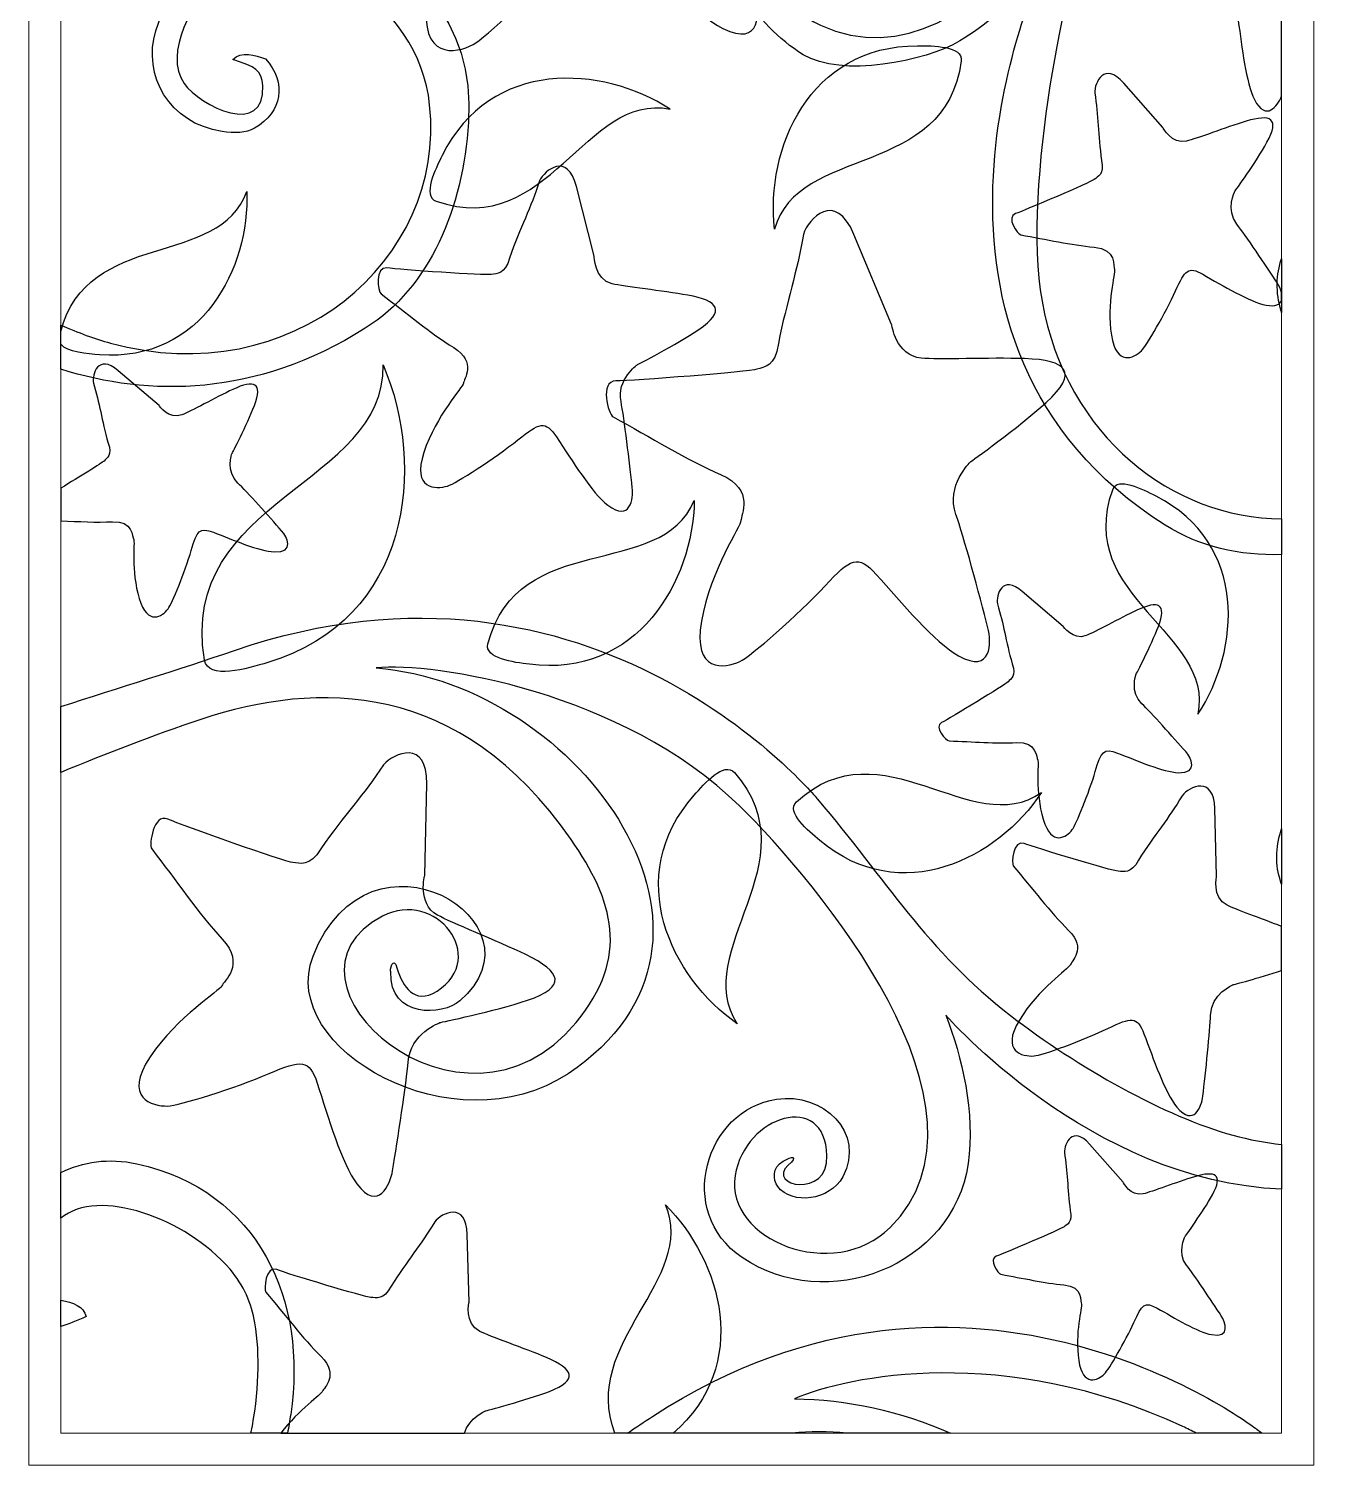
# Model space of a CAD drawing. Header units: centimetres. Extents: x -49 to 52, y -117 to 111.
# Drawn here: x -48.9 to 52.2, y -117.3 to -5.4 of the extents above; entities that cross this region are included whole.
import ezdxf

# ---------------------------------------------------------------- set-up
doc = ezdxf.new("R2010")
doc.units = ezdxf.units.CM
doc.header["$MEASUREMENT"] = 0
doc.layers.add('layer 1', color=7, linetype='Continuous')

msp = doc.modelspace()

# ---------------------------------------------------------------- linework, layer by layer
at = {"layer": 'layer 1', "color": 142, "lineweight": 9}
for points in [[(-48.85772, -117.2604), (-48.85772, -117.2604), (51.14228, -117.2604), (51.14228, -117.2604), (51.14228, -117.2604), (51.14228, -117.2604), (51.14228, 110.73964), (51.14228, 110.73964), (51.14228, 110.73964), (51.14228, 110.73964), (-48.85772, 110.73964), (-48.85772, 110.73964), (-48.85772, 110.73964), (-48.85772, 110.73964), (-48.85772, -117.2604), (-48.85772, -117.2604)], [(-46.35772, -114.7604), (-46.35772, -114.7604), (48.64228, -114.7604), (48.64228, -114.7604), (48.64228, -114.7604), (48.64228, -114.7604), (48.64228, 108.23964), (48.64228, 108.23964), (48.64228, 108.23964), (48.64228, 108.23964), (-46.35772, 108.23964), (-46.35772, 108.23964), (-46.35772, 108.23964), (-46.35772, 108.23964), (-46.35772, -114.7604), (-46.35772, -114.7604)]]:
    msp.add_open_spline(points, degree=3, knots=[0, 0, 0, 0, 0.2, 0.2, 0.2, 0.2, 0.4, 0.4, 0.4, 0.4, 0.6, 0.6, 0.6, 0.6, 1, 1, 1, 1], dxfattribs=at)
at = {"layer": 'layer 1', "color": 142}
for points, knots in [([(-7.55012, 108.23964), (-7.27912, 84.78742), (10.24732, 76.09695), (25.43332, 60.24991), (25.43332, 60.24991), (32.0679, 53.32652), (36.90306, 43.422), (29.37186, 30.23201), (29.37186, 30.23201), (26.49629, 25.19579), (23.10059, 22.13676), (16.67799, 23.75417), (16.67799, 23.75417), (6.78466, 26.2456), (5.0938, 42.61096), (16.13525, 41.74101), (16.13525, 41.74101), (22.08353, 39.5592), (18.79963, 31.73406), (14.23419, 34.58069), (14.23419, 34.58069), (10.49478, 36.91228), (18.92079, 40.65167), (14.04406, 38.48392), (14.04406, 38.48392), (10.68881, 36.99247), (12.60979, 33.5187), (14.3072, 33.05774), (14.3072, 33.05774), (20.96003, 31.25105), (24.55017, 44.66655), (12.63148, 43.26439), (12.63148, 43.26439), (5.08885, 42.37704), (5.34699, 26.86758), (11.94942, 23.88371), (11.94942, 23.88371), (29.61306, 15.9009), (37.63678, 35.63091), (34.91254, 49.65068), (34.91254, 49.65068), (37.49024, 45.98292), (42.33979, 34.4729), (38.76286, 19.59055), (38.76286, 19.59055), (36.63424, 10.73404), (25.39982, -10.93922), (12.75107, -5.16528), (12.75107, -5.16528), (7.14489, -2.60616), (6.33273, 6.03196), (11.21913, 7.45621), (11.21913, 7.45621), (15.80533, 8.79294), (20.21719, 3.94559), (15.67824, 1.67612), (15.67824, 1.67612), (12.72331, 0.06543), (11.48529, 5.0016), (13.73261, 4.07854), (13.73261, 4.07854), (14.73558, 3.66668), (14.51214, 4.12777), (13.83616, 4.55214), (13.83616, 4.55214), (13.06166, 5.1691), (12.17873, 4.6618), (11.8827, 4.1037), (11.8827, 4.1037), (11.02051, 2.47828), (12.5284, 0.32455), (14.59546, 0.30239), (14.59546, 0.30239), (15.55676, 0.2921), (16.85182, 0.85453), (17.2763, 1.24209), (17.2763, 1.24209), (19.03829, 2.85085), (19.30216, 4.99892), (17.84479, 6.86232), (17.84479, 6.86232), (14.78681, 10.77224), (6.59404, 9.69736), (5.69681, 4.23251), (5.69681, 4.23251), (4.87007, -0.80292), (7.53769, -5.05369), (11.41277, -7.46416), (11.41277, -7.46416), (14.33823, -9.28392), (20.93176, -7.99862), (23.59981, -6.3978), (23.59981, -6.3978), (25.37408, -5.33323), (27.76763, -3.31001), (29.54099, -1.97999), (29.54099, -1.97999), (29.54099, -1.97999), (17.22182, -29.90675), (39.56892, -44.07639), (39.56892, -44.07639), (42.23966, -45.76983), (45.36438, -46.46813), (48.64228, -46.38029), (48.64228, -46.38029), (48.64228, -46.38029), (48.64228, -43.58468), (48.64228, -43.58468), (48.64228, -43.58468), (40.21893, -43.55558), (31.90751, -37.25754), (29.99801, -26.65875), (29.99801, -26.65875), (28.35036, -17.51336), (32.23832, -0.5074), (33.15232, 1.52378), (33.15232, 1.52378), (34.06633, 3.55496), (37.84653, 9.82126), (39.67461, 13.88359), (39.67461, 13.88359), (39.67461, 13.88359), (52.19311, 38.99575), (31.39828, 60.20833), (31.39828, 60.20833), (27.60309, 64.07977), (23.46384, 67.71456), (19.60289, 71.67522), (19.60289, 71.67522), (6.92722, 84.67824), (-1.00407, 94.61512), (-0.91461, 108.23964), (-0.91461, 108.23964), (-0.91461, 108.23964), (-7.55012, 108.23964), (-7.55012, 108.23964)], [0, 0, 0, 0, 0.028571429, 0.028571429, 0.028571429, 0.028571429, 0.057142857, 0.057142857, 0.057142857, 0.057142857, 0.085714286, 0.085714286, 0.085714286, 0.085714286, 0.114285714, 0.114285714, 0.114285714, 0.114285714, 0.142857143, 0.142857143, 0.142857143, 0.142857143, 0.171428571, 0.171428571, 0.171428571, 0.171428571, 0.2, 0.2, 0.2, 0.2, 0.228571429, 0.228571429, 0.228571429, 0.228571429, 0.257142857, 0.257142857, 0.257142857, 0.257142857, 0.285714286, 0.285714286, 0.285714286, 0.285714286, 0.314285714, 0.314285714, 0.314285714, 0.314285714, 0.342857143, 0.342857143, 0.342857143, 0.342857143, 0.371428571, 0.371428571, 0.371428571, 0.371428571, 0.4, 0.4, 0.4, 0.4, 0.428571429, 0.428571429, 0.428571429, 0.428571429, 0.457142857, 0.457142857, 0.457142857, 0.457142857, 0.485714286, 0.485714286, 0.485714286, 0.485714286, 0.514285714, 0.514285714, 0.514285714, 0.514285714, 0.542857143, 0.542857143, 0.542857143, 0.542857143, 0.571428571, 0.571428571, 0.571428571, 0.571428571, 0.6, 0.6, 0.6, 0.6, 0.628571429, 0.628571429, 0.628571429, 0.628571429, 0.657142857, 0.657142857, 0.657142857, 0.657142857, 0.685714286, 0.685714286, 0.685714286, 0.685714286, 0.714285714, 0.714285714, 0.714285714, 0.714285714, 0.742857143, 0.742857143, 0.742857143, 0.742857143, 0.771428571, 0.771428571, 0.771428571, 0.771428571, 0.8, 0.8, 0.8, 0.8, 0.828571429, 0.828571429, 0.828571429, 0.828571429, 0.857142857, 0.857142857, 0.857142857, 0.857142857, 0.885714286, 0.885714286, 0.885714286, 0.885714286, 0.914285714, 0.914285714, 0.914285714, 0.914285714, 0.942857143, 0.942857143, 0.942857143, 0.942857143, 1, 1, 1, 1]), ([(5.15811, -5.41483), (2.99687, -4.31969), (-0.10489, -0.87445), (-2.46936, 1.5491), (-2.46936, 1.5491), (-4.15111, 3.27287), (-4.78623, 2.89913), (-6.97678, 0.34383), (-6.97678, 0.34383), (-9.25769, -2.31685), (-13.38377, -6.2058), (-14.2791, -6.68067), (-14.2791, -6.68067), (-15.6117, -7.38748), (-18.46967, -7.8828), (-17.84503, -3.21396), (-17.84503, -3.21396), (-17.22039, 1.45489), (-14.63914, 5.39512), (-14.68908, 5.8593), (-14.68908, 5.8593), (-14.73901, 6.32348), (-13.50939, 8.65904), (-16.6239, 9.87714), (-16.6239, 9.87714), (-19.73842, 11.09524), (-23.01828, 12.95718), (-26.43396, 14.64423), (-26.43396, 14.64423), (-26.85245, 14.85093), (-27.80472, 17.78364), (-26.30935, 17.85061), (-26.30935, 17.85061), (-24.81398, 17.91757), (-14.42628, 19.12903), (-13.7964, 19.38461), (-13.7964, 19.38461), (-13.16652, 19.6402), (-12.13533, 19.65723), (-11.98371, 21.73958), (-11.98371, 21.73958), (-11.37116, 25.64793), (-10.568, 28.14028), (-10.13629, 31.55661), (-10.13629, 31.55661), (-9.76962, 32.97304), (-7.46127, 35.63481), (-5.6384, 31.71942), (-5.6384, 31.71942), (-5.6384, 31.71942), (-1.97439, 23.84944), (-1.97439, 23.84944), (-1.97439, 23.84944), (-1.97439, 23.84944), (-1.48909, 21.0843), (0.77894, 20.95267), (0.77894, 20.95267), (2.26729, 20.86629), (6.88725, 21.24973), (9.97883, 21.27518), (9.97883, 21.27518), (13.77543, 21.30645), (14.88829, 20.24944), (12.04634, 17.44652), (12.04634, 17.44652), (9.69436, 15.12682), (5.51114, 11.88286), (5.51114, 11.88286), (5.51114, 11.88286), (5.51114, 11.88286), (3.39997, 9.6836), (4.42231, 7.16408), (4.42231, 7.16408), (5.15711, 5.35317), (6.79664, 0.04421), (7.66074, -2.79883), (7.66074, -2.79883), (8.03824, -4.04089), (8.20045, -6.95647), (5.15811, -5.41483)], [0, 0, 0, 0, 0.047619048, 0.047619048, 0.047619048, 0.047619048, 0.095238095, 0.095238095, 0.095238095, 0.095238095, 0.142857143, 0.142857143, 0.142857143, 0.142857143, 0.19047619, 0.19047619, 0.19047619, 0.19047619, 0.238095238, 0.238095238, 0.238095238, 0.238095238, 0.285714286, 0.285714286, 0.285714286, 0.285714286, 0.333333333, 0.333333333, 0.333333333, 0.333333333, 0.380952381, 0.380952381, 0.380952381, 0.380952381, 0.428571429, 0.428571429, 0.428571429, 0.428571429, 0.476190476, 0.476190476, 0.476190476, 0.476190476, 0.523809524, 0.523809524, 0.523809524, 0.523809524, 0.571428571, 0.571428571, 0.571428571, 0.571428571, 0.619047619, 0.619047619, 0.619047619, 0.619047619, 0.666666667, 0.666666667, 0.666666667, 0.666666667, 0.714285714, 0.714285714, 0.714285714, 0.714285714, 0.761904762, 0.761904762, 0.761904762, 0.761904762, 0.80952381, 0.80952381, 0.80952381, 0.80952381, 0.857142857, 0.857142857, 0.857142857, 0.857142857, 0.904761905, 0.904761905, 0.904761905, 0.904761905, 1, 1, 1, 1]), ([(46.53142, -10.96005), (45.8604, -9.65421), (45.56358, -6.86083), (45.26521, -4.83092), (45.26521, -4.83092), (45.053, -3.38713), (44.60847, -3.34467), (42.62503, -3.81953), (42.62503, -3.81953), (40.55978, -4.31395), (37.15243, -4.75492), (36.54428, -4.66956), (36.54428, -4.66956), (35.63909, -4.5425), (34.06068, -3.76928), (36.02734, -1.70059), (36.02734, -1.70059), (37.994, 0.3681), (40.6616, 1.38355), (40.80215, 1.62907), (40.80215, 1.62907), (40.94271, 1.87458), (42.37652, 2.5833), (41.2815, 4.28845), (41.2815, 4.28845), (40.18648, 5.9936), (39.23926, 8.07345), (38.16323, 10.11578), (38.16323, 10.11578), (38.03139, 10.36601), (38.60698, 12.14358), (39.36451, 11.64471), (39.36451, 11.64471), (40.12203, 11.14583), (45.64962, 8.04652), (46.04956, 7.94795), (46.04956, 7.94795), (46.4495, 7.84938), (46.96152, 7.49106), (47.77636, 8.45887), (47.77636, 8.45887), (48.07694, 8.76114), (48.3645, 9.03923), (48.64228, 9.30085), (48.64228, 9.30085), (48.64228, 9.30085), (48.64228, -10.69187), (48.64228, -10.69187), (48.64228, -10.69187), (48.33043, -11.46014), (47.42535, -12.69975), (46.53142, -10.96005)], [0, 0, 0, 0, 0.071428571, 0.071428571, 0.071428571, 0.071428571, 0.142857143, 0.142857143, 0.142857143, 0.142857143, 0.214285714, 0.214285714, 0.214285714, 0.214285714, 0.285714286, 0.285714286, 0.285714286, 0.285714286, 0.357142857, 0.357142857, 0.357142857, 0.357142857, 0.428571429, 0.428571429, 0.428571429, 0.428571429, 0.5, 0.5, 0.5, 0.5, 0.571428571, 0.571428571, 0.571428571, 0.571428571, 0.642857143, 0.642857143, 0.642857143, 0.642857143, 0.714285714, 0.714285714, 0.714285714, 0.714285714, 0.785714286, 0.785714286, 0.785714286, 0.785714286, 0.857142857, 0.857142857, 0.857142857, 0.857142857, 1, 1, 1, 1]), ([(-46.35772, -31.94804), (-39.47888, -34.08685), (-31.25358, -34.15776), (-22.66414, -28.75091), (-22.66414, -28.75091), (-17.62221, -25.57715), (-15.07784, -19.43158), (-14.63323, -12.73029), (-14.63323, -12.73029), (-13.58434, 3.07927), (-35.07279, 7.60399), (-38.97354, -5.60719), (-38.97354, -5.60719), (-39.99871, -9.07927), (-37.96026, -12.82124), (-33.817, -13.43729), (-33.817, -13.43729), (-32.85043, -13.58101), (-31.94708, -13.56835), (-31.27808, -13.18265), (-31.27808, -13.18265), (-29.11918, -11.93801), (-28.76514, -9.64462), (-30.43961, -7.77707), (-30.43961, -7.77707), (-31.2283, -7.48837), (-32.33698, -7.18206), (-32.98289, -7.8441), (-32.98289, -7.8441), (-31.20642, -8.40756), (-30.71697, -8.65758), (-30.64822, -9.87427), (-30.64822, -9.87427), (-30.41754, -13.95695), (-35.53184, -11.48061), (-36.77087, -9.69934), (-36.77087, -9.69934), (-38.38278, -7.38202), (-36.13601, -3.10257), (-33.95482, -1.70272), (-33.95482, -1.70272), (-27.55424, 2.40486), (-18.49722, -3.31816), (-17.65848, -11.36588), (-17.65848, -11.36588), (-16.38954, -23.54179), (-28.4032, -33.75061), (-42.50408, -29.91421), (-42.50408, -29.91421), (-43.71618, -29.58443), (-45.01498, -29.10061), (-46.35772, -28.50797), (-46.35772, -28.50797), (-46.35772, -28.50797), (-46.35772, -31.94804), (-46.35772, -31.94804)], [0, 0, 0, 0, 0.066666667, 0.066666667, 0.066666667, 0.066666667, 0.133333333, 0.133333333, 0.133333333, 0.133333333, 0.2, 0.2, 0.2, 0.2, 0.266666667, 0.266666667, 0.266666667, 0.266666667, 0.333333333, 0.333333333, 0.333333333, 0.333333333, 0.4, 0.4, 0.4, 0.4, 0.466666667, 0.466666667, 0.466666667, 0.466666667, 0.533333333, 0.533333333, 0.533333333, 0.533333333, 0.6, 0.6, 0.6, 0.6, 0.666666667, 0.666666667, 0.666666667, 0.666666667, 0.733333333, 0.733333333, 0.733333333, 0.733333333, 0.8, 0.8, 0.8, 0.8, 0.866666667, 0.866666667, 0.866666667, 0.866666667, 1, 1, 1, 1]), ([(-16.68146, -15.3012), (-12.92364, -7.72608), (-4.20149, -8.28813), (1.05271, -11.69715), (1.05271, -11.69715), (-5.60482, -10.37417), (-8.38278, -21.89373), (-17.14074, -18.86886), (-17.14074, -18.86886), (-18.25917, -18.48266), (-17.21488, -16.37647), (-16.68146, -15.3012)], [0, 0, 0, 0, 0.25, 0.25, 0.25, 0.25, 0.5, 0.5, 0.5, 0.5, 1, 1, 1, 1]), ([(20.30729, -6.76675), (11.85131, -6.75947), (8.47175, -14.81989), (9.18534, -21.04233), (9.18534, -21.04233), (10.96441, -14.49192), (22.51623, -17.13257), (23.70639, -7.9437), (23.70639, -7.9437), (23.85847, -6.77028), (21.50759, -6.76777), (20.30729, -6.76675)], [0, 0, 0, 0, 0.25, 0.25, 0.25, 0.25, 0.5, 0.5, 0.5, 0.5, 1, 1, 1, 1]), ([(47.42903, -26.95261), (46.16463, -26.71975), (44.06868, -25.43202), (42.50138, -24.55358), (42.50138, -24.55358), (41.38663, -23.92878), (41.1195, -24.21436), (40.3883, -25.84379), (40.3883, -25.84379), (39.62693, -27.54043), (38.11088, -30.13924), (37.72651, -30.51536), (37.72651, -30.51536), (37.1544, -31.07518), (35.77421, -31.7564), (35.39109, -29.2864), (35.39109, -29.2864), (35.00798, -26.81639), (35.73008, -24.42344), (35.63497, -24.19469), (35.63497, -24.19469), (35.53986, -23.96594), (35.81499, -22.59263), (34.04696, -22.44032), (34.04696, -22.44032), (32.27893, -22.28801), (30.33007, -21.83284), (28.33835, -21.48708), (28.33835, -21.48708), (28.09432, -21.44471), (27.16931, -20.09509), (27.92032, -19.83648), (27.92032, -19.83648), (28.67134, -19.57787), (33.77627, -17.40158), (34.05848, -17.17693), (34.05848, -17.17693), (34.34068, -16.95227), (34.86295, -16.78877), (34.62745, -15.70619), (34.62745, -15.70619), (34.35237, -13.62505), (34.38691, -12.23598), (34.09367, -10.43241), (34.09367, -10.43241), (34.06761, -9.65646), (34.84278, -7.95515), (36.35843, -9.67419), (36.35843, -9.67419), (36.35843, -9.67419), (39.40491, -13.12948), (39.40491, -13.12948), (39.40491, -13.12948), (39.40491, -13.12948), (40.06709, -14.46393), (41.24117, -14.19038), (41.24117, -14.19038), (42.01164, -14.01086), (44.3054, -13.12202), (45.87504, -12.64487), (45.87504, -12.64487), (47.80263, -12.0589), (48.52773, -12.42977), (47.50217, -14.28304), (47.50217, -14.28304), (46.65343, -15.8168), (45.01146, -18.09593), (45.01146, -18.09593), (45.01146, -18.09593), (45.01146, -18.09593), (44.26719, -19.53224), (45.16582, -20.66105), (45.16582, -20.66105), (45.81171, -21.47238), (47.44329, -23.92821), (48.30995, -25.24543), (48.30995, -25.24543), (48.43426, -25.43436), (48.57384, -25.71859), (48.64228, -26.00356), (48.64228, -26.00356), (48.64228, -26.00356), (48.64228, -26.59855), (48.64228, -26.59855), (48.64228, -26.59855), (48.53255, -26.90484), (48.19254, -27.09323), (47.42903, -26.95261)], [0, 0, 0, 0, 0.043478261, 0.043478261, 0.043478261, 0.043478261, 0.086956522, 0.086956522, 0.086956522, 0.086956522, 0.130434783, 0.130434783, 0.130434783, 0.130434783, 0.173913043, 0.173913043, 0.173913043, 0.173913043, 0.217391304, 0.217391304, 0.217391304, 0.217391304, 0.260869565, 0.260869565, 0.260869565, 0.260869565, 0.304347826, 0.304347826, 0.304347826, 0.304347826, 0.347826087, 0.347826087, 0.347826087, 0.347826087, 0.391304348, 0.391304348, 0.391304348, 0.391304348, 0.434782609, 0.434782609, 0.434782609, 0.434782609, 0.47826087, 0.47826087, 0.47826087, 0.47826087, 0.52173913, 0.52173913, 0.52173913, 0.52173913, 0.565217391, 0.565217391, 0.565217391, 0.565217391, 0.608695652, 0.608695652, 0.608695652, 0.608695652, 0.652173913, 0.652173913, 0.652173913, 0.652173913, 0.695652174, 0.695652174, 0.695652174, 0.695652174, 0.739130435, 0.739130435, 0.739130435, 0.739130435, 0.782608696, 0.782608696, 0.782608696, 0.782608696, 0.826086957, 0.826086957, 0.826086957, 0.826086957, 0.869565217, 0.869565217, 0.869565217, 0.869565217, 0.913043478, 0.913043478, 0.913043478, 0.913043478, 1, 1, 1, 1]), ([(-3.78596, -42.53198), (-5.02654, -41.58229), (-6.58553, -39.03166), (-7.79792, -37.21585), (-7.79792, -37.21585), (-8.66023, -35.92433), (-9.10702, -36.08618), (-10.79769, -37.44708), (-10.79769, -37.44708), (-12.5581, -38.86409), (-15.63337, -40.84161), (-16.25706, -41.0368), (-16.25706, -41.0368), (-17.18536, -41.32733), (-19.05561, -41.30349), (-18.10775, -38.41769), (-18.10775, -38.41769), (-17.1599, -35.5319), (-15.05785, -33.33926), (-15.03464, -33.03911), (-15.03464, -33.03911), (-15.01142, -32.73895), (-13.95587, -31.40377), (-15.78621, -30.26344), (-15.78621, -30.26344), (-17.61654, -29.12312), (-19.47559, -27.55511), (-21.44141, -26.08191), (-21.44141, -26.08191), (-21.68226, -25.90141), (-21.93925, -23.92977), (-20.9834, -24.06408), (-20.9834, -24.06408), (-20.02756, -24.1984), (-13.29947, -24.65834), (-12.86997, -24.57078), (-12.86997, -24.57078), (-12.44047, -24.48322), (-11.78477, -24.59432), (-11.44251, -23.29221), (-11.44251, -23.29221), (-10.59222, -20.88707), (-9.78847, -19.40208), (-9.11097, -17.28746), (-9.11097, -17.28746), (-8.7111, -16.43291), (-6.93317, -15.01845), (-6.24046, -17.71594), (-6.24046, -17.71594), (-6.24046, -17.71594), (-4.84809, -23.13792), (-4.84809, -23.13792), (-4.84809, -23.13792), (-4.84809, -23.13792), (-4.86731, -24.94814), (-3.44514, -25.29967), (-3.44514, -25.29967), (-2.51187, -25.53037), (0.4621, -25.83341), (2.4249, -26.18273), (2.4249, -26.18273), (4.8353, -26.61169), (5.41581, -27.41329), (3.28294, -28.85415), (3.28294, -28.85415), (1.51779, -30.04662), (-1.51746, -31.60852), (-1.51746, -31.60852), (-1.51746, -31.60852), (-1.51746, -31.60852), (-3.11573, -32.75309), (-2.76547, -34.4711), (-2.76547, -34.4711), (-2.51374, -35.70591), (-2.10198, -39.26512), (-1.89028, -41.1695), (-1.89028, -41.1695), (-1.7978, -42.00148), (-2.03962, -43.86888), (-3.78596, -42.53198)], [0, 0, 0, 0, 0.047619048, 0.047619048, 0.047619048, 0.047619048, 0.095238095, 0.095238095, 0.095238095, 0.095238095, 0.142857143, 0.142857143, 0.142857143, 0.142857143, 0.19047619, 0.19047619, 0.19047619, 0.19047619, 0.238095238, 0.238095238, 0.238095238, 0.238095238, 0.285714286, 0.285714286, 0.285714286, 0.285714286, 0.333333333, 0.333333333, 0.333333333, 0.333333333, 0.380952381, 0.380952381, 0.380952381, 0.380952381, 0.428571429, 0.428571429, 0.428571429, 0.428571429, 0.476190476, 0.476190476, 0.476190476, 0.476190476, 0.523809524, 0.523809524, 0.523809524, 0.523809524, 0.571428571, 0.571428571, 0.571428571, 0.571428571, 0.619047619, 0.619047619, 0.619047619, 0.619047619, 0.666666667, 0.666666667, 0.666666667, 0.666666667, 0.714285714, 0.714285714, 0.714285714, 0.714285714, 0.761904762, 0.761904762, 0.761904762, 0.761904762, 0.80952381, 0.80952381, 0.80952381, 0.80952381, 0.857142857, 0.857142857, 0.857142857, 0.857142857, 0.904761905, 0.904761905, 0.904761905, 0.904761905, 1, 1, 1, 1]), ([(-43.3402, -30.8244), (-35.37033, -31.40102), (-31.64176, -24.03122), (-31.8951, -18.11805), (-31.8951, -18.11805), (-33.97404, -24.06002), (-44.32821, -21.02441), (-46.35772, -29.02155), (-46.35772, -29.02155), (-46.35772, -29.02155), (-46.35772, -30.00687), (-46.35772, -30.00687), (-46.35772, -30.00687), (-45.8987, -30.63895), (-44.2606, -30.75782), (-43.3402, -30.8244)], [0, 0, 0, 0, 0.2, 0.2, 0.2, 0.2, 0.4, 0.4, 0.4, 0.4, 0.6, 0.6, 0.6, 0.6, 1, 1, 1, 1]), ([(23.50856, -54.26273), (21.65903, -53.23166), (19.06937, -50.11577), (17.08827, -47.91759), (17.08827, -47.91759), (15.6792, -46.35411), (15.11163, -46.65855), (13.11034, -48.81435), (13.11034, -48.81435), (11.02649, -51.05906), (7.28881, -54.31263), (6.49052, -54.69638), (6.49052, -54.69638), (5.30235, -55.26757), (2.78939, -55.60134), (3.49625, -51.54569), (3.49625, -51.54569), (4.20311, -47.49003), (6.59347, -44.13829), (6.56591, -43.7312), (6.56591, -43.7312), (6.53834, -43.32411), (7.69287, -41.32699), (5.01511, -40.15559), (5.01511, -40.15559), (2.33734, -38.98419), (-0.46257, -37.24482), (-3.38713, -35.65349), (-3.38713, -35.65349), (-3.74545, -35.45851), (-4.4757, -32.8645), (-3.1675, -32.8577), (-3.1675, -32.8577), (-1.85929, -32.8509), (7.25404, -32.15198), (7.81294, -31.95055), (7.81294, -31.95055), (8.37184, -31.74912), (9.27296, -31.76989), (9.47733, -29.95663), (9.47733, -29.95663), (10.14735, -26.56469), (10.93488, -24.41591), (11.42997, -21.44738), (11.42997, -21.44738), (11.79913, -20.22311), (13.90699, -17.9784), (15.36355, -21.46066), (15.36355, -21.46066), (15.36355, -21.46066), (18.29128, -28.46007), (18.29128, -28.46007), (18.29128, -28.46007), (18.29128, -28.46007), (18.61952, -30.89161), (20.59561, -31.08494), (20.59561, -31.08494), (21.89239, -31.21182), (25.9402, -31.03664), (28.64092, -31.12127), (28.64092, -31.12127), (31.95753, -31.22518), (32.89284, -32.18672), (30.31412, -34.53626), (30.31412, -34.53626), (28.17999, -36.48073), (24.41471, -39.16907), (24.41471, -39.16907), (24.41471, -39.16907), (24.41471, -39.16907), (22.49504, -41.01669), (23.30076, -43.25229), (23.30076, -43.25229), (23.87986, -44.85913), (25.12815, -49.55205), (25.7845, -52.06471), (25.7845, -52.06471), (26.07123, -53.16243), (26.11212, -55.71419), (23.50856, -54.26273)], [0, 0, 0, 0, 0.047619048, 0.047619048, 0.047619048, 0.047619048, 0.095238095, 0.095238095, 0.095238095, 0.095238095, 0.142857143, 0.142857143, 0.142857143, 0.142857143, 0.19047619, 0.19047619, 0.19047619, 0.19047619, 0.238095238, 0.238095238, 0.238095238, 0.238095238, 0.285714286, 0.285714286, 0.285714286, 0.285714286, 0.333333333, 0.333333333, 0.333333333, 0.333333333, 0.380952381, 0.380952381, 0.380952381, 0.380952381, 0.428571429, 0.428571429, 0.428571429, 0.428571429, 0.476190476, 0.476190476, 0.476190476, 0.476190476, 0.523809524, 0.523809524, 0.523809524, 0.523809524, 0.571428571, 0.571428571, 0.571428571, 0.571428571, 0.619047619, 0.619047619, 0.619047619, 0.619047619, 0.666666667, 0.666666667, 0.666666667, 0.666666667, 0.714285714, 0.714285714, 0.714285714, 0.714285714, 0.761904762, 0.761904762, 0.761904762, 0.761904762, 0.80952381, 0.80952381, 0.80952381, 0.80952381, 0.857142857, 0.857142857, 0.857142857, 0.857142857, 0.904761905, 0.904761905, 0.904761905, 0.904761905, 1, 1, 1, 1]), ([(48.64228, -23.34414), (48.21402, -24.55223), (48.15831, -25.95203), (48.60883, -27.42786), (48.60883, -27.42786), (48.6198, -27.4638), (48.63097, -27.49952), (48.64228, -27.53508), (48.64228, -27.53508), (48.64228, -27.53508), (48.64228, -23.34414), (48.64228, -23.34414)], [0, 0, 0, 0, 0.25, 0.25, 0.25, 0.25, 0.5, 0.5, 0.5, 0.5, 1, 1, 1, 1]), ([(-29.75112, -46.16528), (-30.91593, -46.11716), (-32.96158, -45.22784), (-34.4805, -44.63868), (-34.4805, -44.63868), (-35.56084, -44.21963), (-35.76432, -44.51002), (-36.21338, -46.06599), (-36.21338, -46.06599), (-36.68097, -47.68613), (-37.71127, -50.21231), (-38.00848, -50.59891), (-38.00848, -50.59891), (-38.45085, -51.17434), (-39.60327, -51.96161), (-40.26163, -49.79283), (-40.26163, -49.79283), (-40.91999, -47.62404), (-40.57629, -45.38375), (-40.6908, -45.19048), (-40.6908, -45.19048), (-40.8053, -44.99722), (-40.7331, -43.72925), (-42.33981, -43.81756), (-42.33981, -43.81756), (-43.58572, -43.88604), (-44.95244, -43.80486), (-46.35772, -43.73842), (-46.35772, -43.73842), (-46.35772, -43.73842), (-46.35772, -41.20269), (-46.35772, -41.20269), (-46.35772, -41.20269), (-44.91122, -40.33449), (-43.14139, -39.24073), (-42.99944, -39.09066), (-42.99944, -39.09066), (-42.77468, -38.85304), (-42.3266, -38.63978), (-42.67583, -37.69782), (-42.67583, -37.69782), (-43.1877, -35.86441), (-43.3335, -34.6129), (-43.82635, -33.031), (-43.82635, -33.031), (-43.94851, -32.33768), (-43.46912, -30.71159), (-41.88958, -32.062), (-41.88958, -32.062), (-41.88958, -32.062), (-38.71465, -34.77635), (-38.71465, -34.77635), (-38.71465, -34.77635), (-38.71465, -34.77635), (-37.95029, -35.89012), (-36.93103, -35.49508), (-36.93103, -35.49508), (-36.26216, -35.23584), (-34.31598, -34.14588), (-32.9675, -33.5177), (-32.9675, -33.5177), (-31.31151, -32.74626), (-30.61331, -32.98693), (-31.29815, -34.78132), (-31.29815, -34.78132), (-31.86491, -36.26635), (-33.04896, -38.52154), (-33.04896, -38.52154), (-33.04896, -38.52154), (-33.04896, -38.52154), (-33.53433, -39.90579), (-32.58386, -40.80484), (-32.58386, -40.80484), (-31.90072, -41.45103), (-30.1233, -43.44817), (-29.17754, -44.52045), (-29.17754, -44.52045), (-28.76437, -44.98891), (-28.11143, -46.23303), (-29.75112, -46.16528)], [0, 0, 0, 0, 0.047619048, 0.047619048, 0.047619048, 0.047619048, 0.095238095, 0.095238095, 0.095238095, 0.095238095, 0.142857143, 0.142857143, 0.142857143, 0.142857143, 0.19047619, 0.19047619, 0.19047619, 0.19047619, 0.238095238, 0.238095238, 0.238095238, 0.238095238, 0.285714286, 0.285714286, 0.285714286, 0.285714286, 0.333333333, 0.333333333, 0.333333333, 0.333333333, 0.380952381, 0.380952381, 0.380952381, 0.380952381, 0.428571429, 0.428571429, 0.428571429, 0.428571429, 0.476190476, 0.476190476, 0.476190476, 0.476190476, 0.523809524, 0.523809524, 0.523809524, 0.523809524, 0.571428571, 0.571428571, 0.571428571, 0.571428571, 0.619047619, 0.619047619, 0.619047619, 0.619047619, 0.666666667, 0.666666667, 0.666666667, 0.666666667, 0.714285714, 0.714285714, 0.714285714, 0.714285714, 0.761904762, 0.761904762, 0.761904762, 0.761904762, 0.80952381, 0.80952381, 0.80952381, 0.80952381, 0.857142857, 0.857142857, 0.857142857, 0.857142857, 0.904761905, 0.904761905, 0.904761905, 0.904761905, 1, 1, 1, 1]), ([(-30.24817, -54.77307), (-19.13143, -51.43202), (-17.8835, -39.49894), (-21.28697, -31.60342), (-21.28697, -31.60342), (-21.02969, -40.91769), (-37.25879, -42.02436), (-35.18203, -54.57305), (-35.18203, -54.57305), (-34.91695, -56.17556), (-31.82616, -55.24733), (-30.24817, -54.77307)], [0, 0, 0, 0, 0.25, 0.25, 0.25, 0.25, 0.5, 0.5, 0.5, 0.5, 1, 1, 1, 1]), ([(38.87027, -41.82775), (46.06337, -45.5001), (45.43047, -53.82389), (42.11682, -58.80427), (42.11682, -58.80427), (43.45369, -52.46067), (32.48269, -49.68065), (35.46808, -41.3498), (35.46808, -41.3498), (35.84924, -40.28591), (37.84923, -41.30647), (38.87027, -41.82775)], [0, 0, 0, 0, 0.25, 0.25, 0.25, 0.25, 0.5, 0.5, 0.5, 0.5, 1, 1, 1, 1]), ([(-9.90127, -54.91586), (-1.51388, -55.99075), (2.85635, -48.42155), (2.93413, -42.15881), (2.93413, -42.15881), (0.34223, -48.43216), (-10.78372, -44.3541), (-13.12456, -53.31915), (-13.12456, -53.31915), (-13.42358, -54.46398), (-11.09184, -54.76329), (-9.90127, -54.91586)], [0, 0, 0, 0, 0.25, 0.25, 0.25, 0.25, 0.5, 0.5, 0.5, 0.5, 1, 1, 1, 1]), ([(-46.35772, -63.33302), (-42.85911, -61.89535), (-39.24855, -60.46608), (-35.45693, -59.20869), (-35.45693, -59.20869), (-26.35524, -56.19035), (-15.3341, -56.07731), (-6.65668, -68.54315), (-6.65668, -68.54315), (-3.34345, -73.30287), (-2.03918, -77.68321), (-6.25805, -82.78878), (-6.25805, -82.78878), (-15.14599, -93.54476), (-30.88697, -79.45537), (-21.33302, -74.52129), (-21.33302, -74.52129), (-17.16609, -72.36924), (-13.0137, -77.74035), (-17.08486, -80.34625), (-17.08486, -80.34625), (-18.88261, -81.49698), (-19.75295, -79.92823), (-20.18801, -78.61084), (-20.18801, -78.61084), (-20.48533, -77.44055), (-20.80335, -78.8429), (-20.69147, -78.84169), (-20.69147, -78.84169), (-20.7855, -82.51226), (-16.63848, -82.27098), (-15.30978, -81.11856), (-15.30978, -81.11856), (-8.25828, -75.00264), (-22.38364, -66.46032), (-26.73466, -77.64463), (-26.73466, -77.64463), (-29.54413, -84.86637), (-15.73739, -92.65587), (-6.8846, -86.78242), (-6.8846, -86.78242), (8.65614, -76.47182), (-6.06033, -56.41359), (-21.81399, -55.19999), (-21.81399, -55.19999), (-17.39465, -54.71656), (-2.62804, -57.05385), (6.44688, -65.92734), (6.44688, -65.92734), (12.41464, -71.76264), (27.4328, -89.58048), (18.17233, -98.75473), (18.17233, -98.75473), (13.79437, -103.09193), (5.30385, -99.74235), (6.11611, -94.71785), (6.11611, -94.71785), (6.8785, -90.00203), (13.15077, -88.09945), (13.25103, -93.17316), (13.25103, -93.17316), (13.43662, -96.53344), (8.44714, -95.53162), (10.24587, -93.8985), (10.24587, -93.8985), (11.04855, -93.16961), (10.53619, -93.17338), (9.86264, -93.60161), (9.86264, -93.60161), (8.97286, -94.03608), (9.05184, -95.05132), (9.4287, -95.55833), (9.4287, -95.55833), (10.52634, -97.03499), (13.51611, -96.6432), (14.4855, -94.81744), (14.4855, -94.81744), (16.32449, -91.35386), (12.90898, -88.22261), (9.34491, -88.7599), (9.34491, -88.7599), (3.78823, -89.59761), (1.41437, -97.53715), (6.65581, -101.08942), (6.65581, -101.08942), (13.22719, -105.54303), (23.0847, -101.79639), (24.24897, -93.77237), (24.24897, -93.77237), (24.81738, -89.85499), (23.74314, -85.4322), (22.50625, -82.224), (22.50625, -82.224), (22.50625, -82.224), (33.65405, -95.15288), (48.64228, -95.77658), (48.64228, -95.77658), (48.64228, -95.77658), (48.64228, -92.29602), (48.64228, -92.29602), (48.64228, -92.29602), (47.39988, -92.15779), (46.133, -91.91932), (44.84969, -91.57017), (44.84969, -91.57017), (39.59974, -90.14182), (32.73998, -86.26248), (27.54989, -82.25525), (27.54989, -82.25525), (21.05908, -77.24375), (17.79948, -71.62293), (12.53196, -65.42025), (12.53196, -65.42025), (12.53196, -65.42025), (-4.77045, -44.16992), (-32.85769, -53.83965), (-32.85769, -53.83965), (-37.18916, -55.33086), (-41.85646, -56.73365), (-46.35772, -58.21015), (-46.35772, -58.21015), (-46.35772, -58.21015), (-46.35772, -63.33302), (-46.35772, -63.33302)], [0, 0, 0, 0, 0.03125, 0.03125, 0.03125, 0.03125, 0.0625, 0.0625, 0.0625, 0.0625, 0.09375, 0.09375, 0.09375, 0.09375, 0.125, 0.125, 0.125, 0.125, 0.15625, 0.15625, 0.15625, 0.15625, 0.1875, 0.1875, 0.1875, 0.1875, 0.21875, 0.21875, 0.21875, 0.21875, 0.25, 0.25, 0.25, 0.25, 0.28125, 0.28125, 0.28125, 0.28125, 0.3125, 0.3125, 0.3125, 0.3125, 0.34375, 0.34375, 0.34375, 0.34375, 0.375, 0.375, 0.375, 0.375, 0.40625, 0.40625, 0.40625, 0.40625, 0.4375, 0.4375, 0.4375, 0.4375, 0.46875, 0.46875, 0.46875, 0.46875, 0.5, 0.5, 0.5, 0.5, 0.53125, 0.53125, 0.53125, 0.53125, 0.5625, 0.5625, 0.5625, 0.5625, 0.59375, 0.59375, 0.59375, 0.59375, 0.625, 0.625, 0.625, 0.625, 0.65625, 0.65625, 0.65625, 0.65625, 0.6875, 0.6875, 0.6875, 0.6875, 0.71875, 0.71875, 0.71875, 0.71875, 0.75, 0.75, 0.75, 0.75, 0.78125, 0.78125, 0.78125, 0.78125, 0.8125, 0.8125, 0.8125, 0.8125, 0.84375, 0.84375, 0.84375, 0.84375, 0.875, 0.875, 0.875, 0.875, 0.90625, 0.90625, 0.90625, 0.90625, 0.9375, 0.9375, 0.9375, 0.9375, 1, 1, 1, 1]), ([(40.60134, -63.35236), (39.43653, -63.30425), (37.39089, -62.41492), (35.87196, -61.82576), (35.87196, -61.82576), (34.79162, -61.40671), (34.58814, -61.69711), (34.13908, -63.25308), (34.13908, -63.25308), (33.67149, -64.87321), (32.64119, -67.39939), (32.34398, -67.78599), (32.34398, -67.78599), (31.90161, -68.36142), (30.74919, -69.14869), (30.09083, -66.97991), (30.09083, -66.97991), (29.43247, -64.81113), (29.77617, -62.57083), (29.66167, -62.37757), (29.66167, -62.37757), (29.54716, -62.18431), (29.61936, -60.91634), (28.01265, -61.00464), (28.01265, -61.00464), (26.40594, -61.09295), (24.59832, -60.93237), (22.76616, -60.87548), (22.76616, -60.87548), (22.54168, -60.8685), (21.53942, -59.77456), (22.18076, -59.44679), (22.18076, -59.44679), (22.8221, -59.11901), (27.12826, -56.51536), (27.35302, -56.27774), (27.35302, -56.27774), (27.57778, -56.04013), (28.02586, -55.82686), (27.67663, -54.8849), (27.67663, -54.8849), (27.16476, -53.05149), (27.01896, -51.79999), (26.52611, -50.21808), (26.52611, -50.21808), (26.40395, -49.52476), (26.88334, -47.89867), (28.46288, -49.24908), (28.46288, -49.24908), (28.46288, -49.24908), (31.63781, -51.96343), (31.63781, -51.96343), (31.63781, -51.96343), (31.63781, -51.96343), (32.40217, -53.07721), (33.42143, -52.68216), (33.42143, -52.68216), (34.0903, -52.42293), (36.03649, -51.33296), (37.38496, -50.70478), (37.38496, -50.70478), (39.04095, -49.93334), (39.73915, -50.17401), (39.05431, -51.9684), (39.05431, -51.9684), (38.48755, -53.45344), (37.3035, -55.70863), (37.3035, -55.70863), (37.3035, -55.70863), (37.3035, -55.70863), (36.81813, -57.09287), (37.7686, -57.99192), (37.7686, -57.99192), (38.45174, -58.63812), (40.22916, -60.63526), (41.17492, -61.70753), (41.17492, -61.70753), (41.5881, -62.17599), (42.24103, -63.42011), (40.60134, -63.35236)], [0, 0, 0, 0, 0.047619048, 0.047619048, 0.047619048, 0.047619048, 0.095238095, 0.095238095, 0.095238095, 0.095238095, 0.142857143, 0.142857143, 0.142857143, 0.142857143, 0.19047619, 0.19047619, 0.19047619, 0.19047619, 0.238095238, 0.238095238, 0.238095238, 0.238095238, 0.285714286, 0.285714286, 0.285714286, 0.285714286, 0.333333333, 0.333333333, 0.333333333, 0.333333333, 0.380952381, 0.380952381, 0.380952381, 0.380952381, 0.428571429, 0.428571429, 0.428571429, 0.428571429, 0.476190476, 0.476190476, 0.476190476, 0.476190476, 0.523809524, 0.523809524, 0.523809524, 0.523809524, 0.571428571, 0.571428571, 0.571428571, 0.571428571, 0.619047619, 0.619047619, 0.619047619, 0.619047619, 0.666666667, 0.666666667, 0.666666667, 0.666666667, 0.714285714, 0.714285714, 0.714285714, 0.714285714, 0.761904762, 0.761904762, 0.761904762, 0.761904762, 0.80952381, 0.80952381, 0.80952381, 0.80952381, 0.857142857, 0.857142857, 0.857142857, 0.857142857, 0.904761905, 0.904761905, 0.904761905, 0.904761905, 1, 1, 1, 1]), ([(12.70208, -68.63551), (19.03354, -73.92426), (26.60197, -69.99619), (29.95507, -64.88791), (29.95507, -64.88791), (24.52932, -68.68452), (17.5235, -59.48833), (10.89051, -65.62987), (10.89051, -65.62987), (10.04341, -66.41408), (11.80334, -67.88479), (12.70208, -68.63551)], [0, 0, 0, 0, 0.25, 0.25, 0.25, 0.25, 0.5, 0.5, 0.5, 0.5, 1, 1, 1, 1]), ([(-23.32211, -95.35986), (-24.51393, -93.77875), (-25.55037, -90.13488), (-26.4134, -87.50593), (-26.4134, -87.50593), (-27.02722, -85.63607), (-27.62771, -85.6818), (-30.15434, -86.76868), (-30.15434, -86.76868), (-32.7852, -87.90036), (-37.21185, -89.26946), (-38.03964, -89.29579), (-38.03964, -89.29579), (-39.27173, -89.33499), (-41.54697, -88.67022), (-39.40894, -85.46917), (-39.40894, -85.46917), (-37.27091, -82.26811), (-33.95934, -80.30561), (-33.82898, -79.94705), (-33.82898, -79.94705), (-33.69863, -79.58849), (-31.95613, -78.31714), (-33.80318, -76.30285), (-33.80318, -76.30285), (-35.65023, -74.28857), (-37.38697, -71.74237), (-39.28629, -69.27565), (-39.28629, -69.27565), (-39.51899, -68.97341), (-39.16264, -66.47893), (-38.04131, -66.96778), (-38.04131, -66.96778), (-36.91998, -67.45663), (-28.86213, -70.30489), (-28.308, -70.34396), (-28.308, -70.34396), (-27.75387, -70.38303), (-26.99111, -70.74153), (-26.13069, -69.26814), (-26.13069, -69.26814), (-24.27513, -66.62075), (-22.78914, -65.08094), (-21.24329, -62.7295), (-21.24329, -62.7295), (-20.46466, -61.82211), (-17.81328, -60.6995), (-17.88438, -64.22824), (-17.88438, -64.22824), (-17.88438, -64.22824), (-18.02726, -71.32106), (-18.02726, -71.32106), (-18.02726, -71.32106), (-18.02726, -71.32106), (-18.66598, -73.52459), (-17.04916, -74.43713), (-17.04916, -74.43713), (-15.98815, -75.03597), (-12.46029, -76.41674), (-10.18268, -77.51031), (-10.18268, -77.51031), (-7.38566, -78.85326), (-6.94938, -80.02922), (-10.04307, -81.06343), (-10.04307, -81.06343), (-12.6034, -81.91935), (-16.83992, -82.79463), (-16.83992, -82.79463), (-16.83992, -82.79463), (-16.83992, -82.79463), (-19.18023, -83.64881), (-19.33652, -85.86533), (-19.33652, -85.86533), (-19.44887, -87.45844), (-20.15585, -91.94376), (-20.54464, -94.34072), (-20.54464, -94.34072), (-20.71451, -95.3879), (-21.64442, -97.58558), (-23.32211, -95.35986)], [0, 0, 0, 0, 0.047619048, 0.047619048, 0.047619048, 0.047619048, 0.095238095, 0.095238095, 0.095238095, 0.095238095, 0.142857143, 0.142857143, 0.142857143, 0.142857143, 0.19047619, 0.19047619, 0.19047619, 0.19047619, 0.238095238, 0.238095238, 0.238095238, 0.238095238, 0.285714286, 0.285714286, 0.285714286, 0.285714286, 0.333333333, 0.333333333, 0.333333333, 0.333333333, 0.380952381, 0.380952381, 0.380952381, 0.380952381, 0.428571429, 0.428571429, 0.428571429, 0.428571429, 0.476190476, 0.476190476, 0.476190476, 0.476190476, 0.523809524, 0.523809524, 0.523809524, 0.523809524, 0.571428571, 0.571428571, 0.571428571, 0.571428571, 0.619047619, 0.619047619, 0.619047619, 0.619047619, 0.666666667, 0.666666667, 0.666666667, 0.666666667, 0.714285714, 0.714285714, 0.714285714, 0.714285714, 0.761904762, 0.761904762, 0.761904762, 0.761904762, 0.80952381, 0.80952381, 0.80952381, 0.80952381, 0.857142857, 0.857142857, 0.857142857, 0.857142857, 0.904761905, 0.904761905, 0.904761905, 0.904761905, 1, 1, 1, 1]), ([(2.92121, -65.1074), (-2.67581, -71.44594), (1.13607, -79.31114), (6.27577, -82.89045), (6.27577, -82.89045), (2.53832, -77.22438), (12.15792, -70.30478), (6.05178, -63.33579), (6.05178, -63.33579), (5.27209, -62.44578), (3.71568, -64.20766), (2.92121, -65.1074)], [0, 0, 0, 0, 0.25, 0.25, 0.25, 0.25, 0.5, 0.5, 0.5, 0.5, 1, 1, 1, 1]), ([(40.48705, -89.38289), (39.54974, -88.25287), (38.65638, -85.58961), (37.92647, -83.67211), (37.92647, -83.67211), (37.40733, -82.30828), (36.96412, -82.36287), (35.13014, -83.25505), (35.13014, -83.25505), (33.2205, -84.18402), (29.9889, -85.35078), (29.37667, -85.39883), (29.37667, -85.39883), (28.46541, -85.47035), (26.75722, -85.05643), (28.23046, -82.61168), (28.23046, -82.61168), (29.70369, -80.16693), (32.08888, -78.5991), (32.17307, -78.32901), (32.17307, -78.32901), (32.25726, -78.05893), (33.50408, -77.05715), (32.0665, -75.62888), (32.0665, -75.62888), (30.62893, -74.2006), (29.25471, -72.37453), (27.76282, -70.61294), (27.76282, -70.61294), (27.58003, -70.3971), (27.75795, -68.53715), (28.60538, -68.86057), (28.60538, -68.86057), (29.4528, -69.18399), (35.51947, -71.01579), (35.93126, -71.02562), (35.93126, -71.02562), (36.34305, -71.03545), (36.92039, -71.27468), (37.50688, -70.15367), (37.50688, -70.15367), (38.78999, -68.12876), (39.83756, -66.93697), (40.90147, -65.14195), (40.90147, -65.14195), (41.44691, -64.443), (43.37206, -63.52004), (43.4411, -66.13622), (43.4411, -66.13622), (43.4411, -66.13622), (43.57988, -71.39479), (43.57988, -71.39479), (43.57988, -71.39479), (43.57988, -71.39479), (43.18278, -73.04897), (44.41183, -73.66912), (44.41183, -73.66912), (45.07928, -74.00591), (47.0165, -74.68106), (48.64228, -75.31845), (48.64228, -75.31845), (48.64228, -75.31845), (48.64228, -78.7553), (48.64228, -78.7553), (48.64228, -78.7553), (46.87964, -79.33473), (44.85504, -79.85229), (44.85504, -79.85229), (44.85504, -79.85229), (44.85504, -79.85229), (43.15105, -80.5657), (43.11172, -82.21286), (43.11172, -82.21286), (43.08345, -83.39675), (42.71448, -86.7434), (42.50917, -88.53223), (42.50917, -88.53223), (42.41946, -89.31373), (41.80648, -90.97362), (40.48705, -89.38289)], [0, 0, 0, 0, 0.047619048, 0.047619048, 0.047619048, 0.047619048, 0.095238095, 0.095238095, 0.095238095, 0.095238095, 0.142857143, 0.142857143, 0.142857143, 0.142857143, 0.19047619, 0.19047619, 0.19047619, 0.19047619, 0.238095238, 0.238095238, 0.238095238, 0.238095238, 0.285714286, 0.285714286, 0.285714286, 0.285714286, 0.333333333, 0.333333333, 0.333333333, 0.333333333, 0.380952381, 0.380952381, 0.380952381, 0.380952381, 0.428571429, 0.428571429, 0.428571429, 0.428571429, 0.476190476, 0.476190476, 0.476190476, 0.476190476, 0.523809524, 0.523809524, 0.523809524, 0.523809524, 0.571428571, 0.571428571, 0.571428571, 0.571428571, 0.619047619, 0.619047619, 0.619047619, 0.619047619, 0.666666667, 0.666666667, 0.666666667, 0.666666667, 0.714285714, 0.714285714, 0.714285714, 0.714285714, 0.761904762, 0.761904762, 0.761904762, 0.761904762, 0.80952381, 0.80952381, 0.80952381, 0.80952381, 0.857142857, 0.857142857, 0.857142857, 0.857142857, 0.904761905, 0.904761905, 0.904761905, 0.904761905, 1, 1, 1, 1]), ([(48.64228, -67.72404), (48.6009, -67.84957), (48.55821, -67.97375), (48.52015, -68.10265), (48.52015, -68.10265), (48.126, -69.43758), (48.18518, -70.81223), (48.64228, -72.03396), (48.64228, -72.03396), (48.64228, -72.03396), (48.64228, -67.72404), (48.64228, -67.72404)], [0, 0, 0, 0, 0.25, 0.25, 0.25, 0.25, 0.5, 0.5, 0.5, 0.5, 1, 1, 1, 1]), ([(43.18782, -107.09109), (42.10219, -106.89115), (40.30258, -105.78549), (38.95687, -105.03124), (38.95687, -105.03124), (37.99973, -104.49478), (37.77037, -104.73998), (37.14255, -106.13904), (37.14255, -106.13904), (36.48882, -107.5958), (35.18712, -109.82718), (34.85709, -110.15012), (34.85709, -110.15012), (34.36587, -110.6308), (33.18081, -111.2157), (32.85186, -109.09491), (32.85186, -109.09491), (32.52292, -106.97413), (33.14293, -104.9195), (33.06126, -104.72309), (33.06126, -104.72309), (32.9796, -104.52669), (33.21583, -103.34754), (31.69777, -103.21676), (31.69777, -103.21676), (30.17971, -103.08599), (28.50639, -102.69517), (26.79626, -102.3983), (26.79626, -102.3983), (26.58674, -102.36192), (25.79251, -101.20312), (26.43734, -100.98107), (26.43734, -100.98107), (27.08218, -100.75902), (31.46535, -98.89043), (31.70766, -98.69753), (31.70766, -98.69753), (31.94996, -98.50464), (32.39839, -98.36426), (32.19619, -97.43473), (32.19619, -97.43473), (31.96, -95.64784), (31.98966, -94.45516), (31.73787, -92.90658), (31.73787, -92.90658), (31.7155, -92.24034), (32.38108, -90.77957), (33.68243, -92.25557), (33.68243, -92.25557), (33.68243, -92.25557), (36.29819, -95.22233), (36.29819, -95.22233), (36.29819, -95.22233), (36.29819, -95.22233), (36.86675, -96.36811), (37.87483, -96.13323), (37.87483, -96.13323), (38.53637, -95.9791), (40.50582, -95.21593), (41.85354, -94.80624), (41.85354, -94.80624), (43.5086, -94.30311), (44.13118, -94.62155), (43.25062, -96.2128), (43.25062, -96.2128), (42.52188, -97.52971), (41.11206, -99.4866), (41.11206, -99.4866), (41.11206, -99.4866), (41.11206, -99.4866), (40.47302, -100.71984), (41.2446, -101.68905), (41.2446, -101.68905), (41.79916, -102.38568), (43.20007, -104.49429), (43.9442, -105.62527), (43.9442, -105.62527), (44.26929, -106.11938), (44.71606, -107.37256), (43.18782, -107.09109)], [0, 0, 0, 0, 0.047619048, 0.047619048, 0.047619048, 0.047619048, 0.095238095, 0.095238095, 0.095238095, 0.095238095, 0.142857143, 0.142857143, 0.142857143, 0.142857143, 0.19047619, 0.19047619, 0.19047619, 0.19047619, 0.238095238, 0.238095238, 0.238095238, 0.238095238, 0.285714286, 0.285714286, 0.285714286, 0.285714286, 0.333333333, 0.333333333, 0.333333333, 0.333333333, 0.380952381, 0.380952381, 0.380952381, 0.380952381, 0.428571429, 0.428571429, 0.428571429, 0.428571429, 0.476190476, 0.476190476, 0.476190476, 0.476190476, 0.523809524, 0.523809524, 0.523809524, 0.523809524, 0.571428571, 0.571428571, 0.571428571, 0.571428571, 0.619047619, 0.619047619, 0.619047619, 0.619047619, 0.666666667, 0.666666667, 0.666666667, 0.666666667, 0.714285714, 0.714285714, 0.714285714, 0.714285714, 0.761904762, 0.761904762, 0.761904762, 0.761904762, 0.80952381, 0.80952381, 0.80952381, 0.80952381, 0.857142857, 0.857142857, 0.857142857, 0.857142857, 0.904761905, 0.904761905, 0.904761905, 0.904761905, 1, 1, 1, 1]), ([(-28.71749, -114.7604), (-28.63161, -114.28307), (-28.54936, -113.7976), (-28.47391, -113.29713), (-28.47391, -113.29713), (-27.14548, -104.48593), (-30.90723, -95.88538), (-40.44612, -93.79283), (-40.44612, -93.79283), (-42.64231, -93.31106), (-44.64451, -93.64703), (-46.35772, -94.46985), (-46.35772, -94.46985), (-46.35772, -94.46985), (-46.35772, -98.03134), (-46.35772, -98.03134), (-46.35772, -98.03134), (-43.45296, -95.59136), (-36.65918, -97.99899), (-33.19524, -102.00166), (-33.19524, -102.00166), (-32.11568, -103.24909), (-31.5024, -104.67551), (-31.25272, -106.1844), (-31.25272, -106.1844), (-30.84877, -108.62564), (-30.9264, -111.70619), (-31.57072, -114.7604), (-31.57072, -114.7604), (-31.57072, -114.7604), (-28.71749, -114.7604), (-28.71749, -114.7604)], [0, 0, 0, 0, 0.111111111, 0.111111111, 0.111111111, 0.111111111, 0.222222222, 0.222222222, 0.222222222, 0.222222222, 0.333333333, 0.333333333, 0.333333333, 0.333333333, 0.444444444, 0.444444444, 0.444444444, 0.444444444, 0.555555556, 0.555555556, 0.555555556, 0.555555556, 0.666666667, 0.666666667, 0.666666667, 0.666666667, 0.777777778, 0.777777778, 0.777777778, 0.777777778, 1, 1, 1, 1]), ([(-29.23804, -114.7604), (-27.8122, -112.90395), (-26.06757, -111.72997), (-25.99578, -111.49968), (-25.99578, -111.49968), (-25.91159, -111.2296), (-24.66478, -110.22782), (-26.10235, -108.79955), (-26.10235, -108.79955), (-27.53992, -107.37127), (-28.91414, -105.5452), (-30.40604, -103.78361), (-30.40604, -103.78361), (-30.58882, -103.56777), (-30.4109, -101.70782), (-29.56348, -102.03124), (-29.56348, -102.03124), (-28.71605, -102.35466), (-22.64938, -104.18646), (-22.23759, -104.19629), (-22.23759, -104.19629), (-21.8258, -104.20612), (-21.24846, -104.44535), (-20.66197, -103.32434), (-20.66197, -103.32434), (-19.37886, -101.29942), (-18.3313, -100.10764), (-17.26738, -98.31262), (-17.26738, -98.31262), (-16.72195, -97.61366), (-14.79679, -96.69071), (-14.72775, -99.30689), (-14.72775, -99.30689), (-14.72775, -99.30689), (-14.58897, -104.56546), (-14.58897, -104.56546), (-14.58897, -104.56546), (-14.58897, -104.56546), (-14.98607, -106.21963), (-13.75703, -106.83979), (-13.75703, -106.83979), (-12.95049, -107.24676), (-10.28979, -108.14782), (-8.56505, -108.87928), (-8.56505, -108.87928), (-6.44699, -109.77754), (-6.08328, -110.63352), (-8.3391, -111.50625), (-8.3391, -111.50625), (-10.20601, -112.22853), (-13.31381, -113.02296), (-13.31381, -113.02296), (-13.31381, -113.02296), (-13.31381, -113.02296), (-14.58394, -113.55492), (-14.95626, -114.7604), (-14.95626, -114.7604), (-14.95626, -114.7604), (-29.23804, -114.7604), (-29.23804, -114.7604)], [0, 0, 0, 0, 0.0625, 0.0625, 0.0625, 0.0625, 0.125, 0.125, 0.125, 0.125, 0.1875, 0.1875, 0.1875, 0.1875, 0.25, 0.25, 0.25, 0.25, 0.3125, 0.3125, 0.3125, 0.3125, 0.375, 0.375, 0.375, 0.375, 0.4375, 0.4375, 0.4375, 0.4375, 0.5, 0.5, 0.5, 0.5, 0.5625, 0.5625, 0.5625, 0.5625, 0.625, 0.625, 0.625, 0.625, 0.6875, 0.6875, 0.6875, 0.6875, 0.75, 0.75, 0.75, 0.75, 0.8125, 0.8125, 0.8125, 0.8125, 0.875, 0.875, 0.875, 0.875, 1, 1, 1, 1]), ([(1.28741, -114.7604), (7.41408, -109.47821), (5.03897, -101.31946), (0.69103, -96.98937), (0.69103, -96.98937), (3.20808, -102.81121), (-5.94865, -107.68018), (-3.24463, -114.7604), (-3.24463, -114.7604), (-3.24463, -114.7604), (1.28741, -114.7604), (1.28741, -114.7604)], [0, 0, 0, 0, 0.25, 0.25, 0.25, 0.25, 0.5, 0.5, 0.5, 0.5, 1, 1, 1, 1]), ([(10.53711, -114.7604), (11.9315, -114.61634), (13.3603, -114.60696), (14.81883, -114.7604), (14.81883, -114.7604), (14.81883, -114.7604), (22.87056, -114.7604), (22.87056, -114.7604), (22.87056, -114.7604), (19.03253, -113.06406), (14.7481, -112.11713), (10.7377, -112.09009), (10.7377, -112.09009), (14.84205, -110.28697), (27.08279, -107.80442), (40.96647, -114.24819), (40.96647, -114.24819), (41.29467, -114.40052), (41.64156, -114.57289), (42.00136, -114.7604), (42.00136, -114.7604), (42.00136, -114.7604), (47.12613, -114.7604), (47.12613, -114.7604), (47.12613, -114.7604), (46.99585, -114.66457), (46.86731, -114.57107), (46.74112, -114.48069), (46.74112, -114.48069), (46.74112, -114.48069), (24.59356, -97.25227), (-0.30587, -113.45156), (-0.30587, -113.45156), (-0.96515, -113.88048), (-1.62095, -114.31752), (-2.27463, -114.7604), (-2.27463, -114.7604), (-2.27463, -114.7604), (10.53711, -114.7604), (10.53711, -114.7604)], [0, 0, 0, 0, 0.090909091, 0.090909091, 0.090909091, 0.090909091, 0.181818182, 0.181818182, 0.181818182, 0.181818182, 0.272727273, 0.272727273, 0.272727273, 0.272727273, 0.363636364, 0.363636364, 0.363636364, 0.363636364, 0.454545455, 0.454545455, 0.454545455, 0.454545455, 0.545454545, 0.545454545, 0.545454545, 0.545454545, 0.636363636, 0.636363636, 0.636363636, 0.636363636, 0.727272727, 0.727272727, 0.727272727, 0.727272727, 0.818181818, 0.818181818, 0.818181818, 0.818181818, 1, 1, 1, 1]), ([(-46.35772, -106.45187), (-45.75262, -106.26264), (-45.10057, -106.01396), (-44.39479, -105.69315), (-44.39479, -105.69315), (-44.5583, -104.87014), (-45.41548, -104.59914), (-46.35772, -104.40443), (-46.35772, -104.40443), (-46.35772, -104.40443), (-46.35772, -106.45187), (-46.35772, -106.45187)], [0, 0, 0, 0, 0.25, 0.25, 0.25, 0.25, 0.5, 0.5, 0.5, 0.5, 1, 1, 1, 1])]:
    msp.add_open_spline(points, degree=3, knots=knots, dxfattribs=at)

doc.saveas('drawing.dxf')
